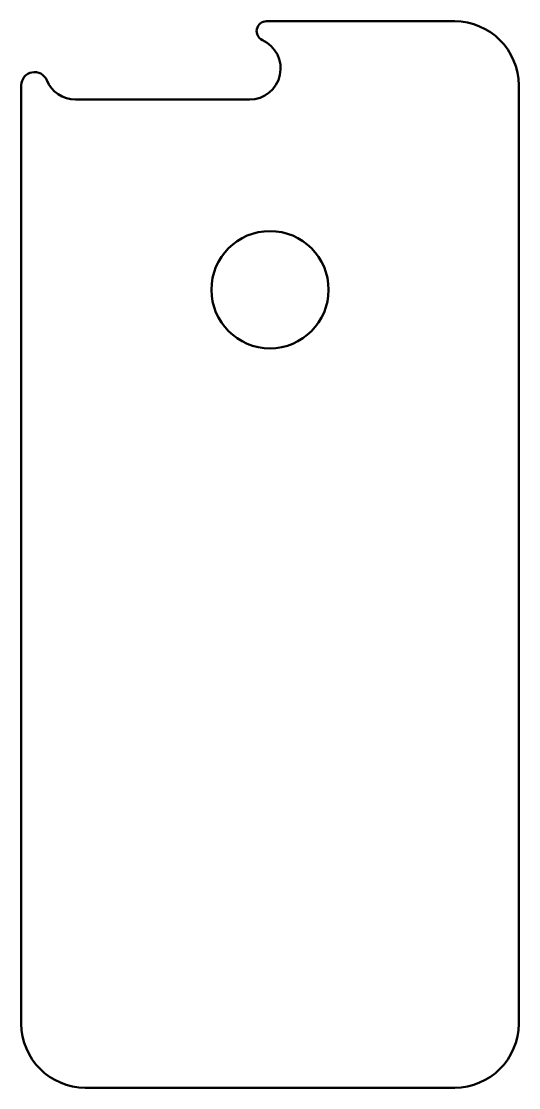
# Model space of a CAD drawing. Header units: inches. Extents: x 3.79 to 6.54, y 1.27 to 7.18.
import ezdxf

# ---------------------------------------------------------------- set-up
doc = ezdxf.new("R2010")
doc.units = ezdxf.units.IN
doc.header["$MEASUREMENT"] = 0
doc.layers.add('Visible (ANSI)', color=7, linetype='Continuous', lineweight=50)

msp = doc.modelspace()

# ---------------------------------------------------------------- linework, layer by layer
at = {"layer": 'Visible (ANSI)'}
for p, q in [((6.1903, 7.1767), (5.147, 7.1767)), ((3.7887, 6.8224), (3.7887, 1.6255)), ((6.5446, 1.6255), (6.5446, 6.8224)), ((5.0535, 6.7436), (4.0889, 6.7436)), ((4.143, 1.2712), (6.1903, 1.2712))]:
    msp.add_line(p, q, dxfattribs=at)
msp.add_circle((5.1667, 5.6905), 0.3248, dxfattribs=at)
for centre, radius, start, end in [((5.147, 7.1223), 0.0544, 90, 245.6327), ((6.1903, 6.8224), 0.3543, 0, 90), ((5.0535, 6.9159), 0.1722, 270, 65.6327), ((3.8619, 6.8224), 0.0732, 22.39022, 180), ((4.0889, 6.9159), 0.1722, 202.39022, 270), ((4.143, 1.6255), 0.3543, 180, 270), ((6.1903, 1.6255), 0.3543, 270, 0)]:
    msp.add_arc(centre, radius, start, end, dxfattribs=at)

doc.saveas('drawing.dxf')
